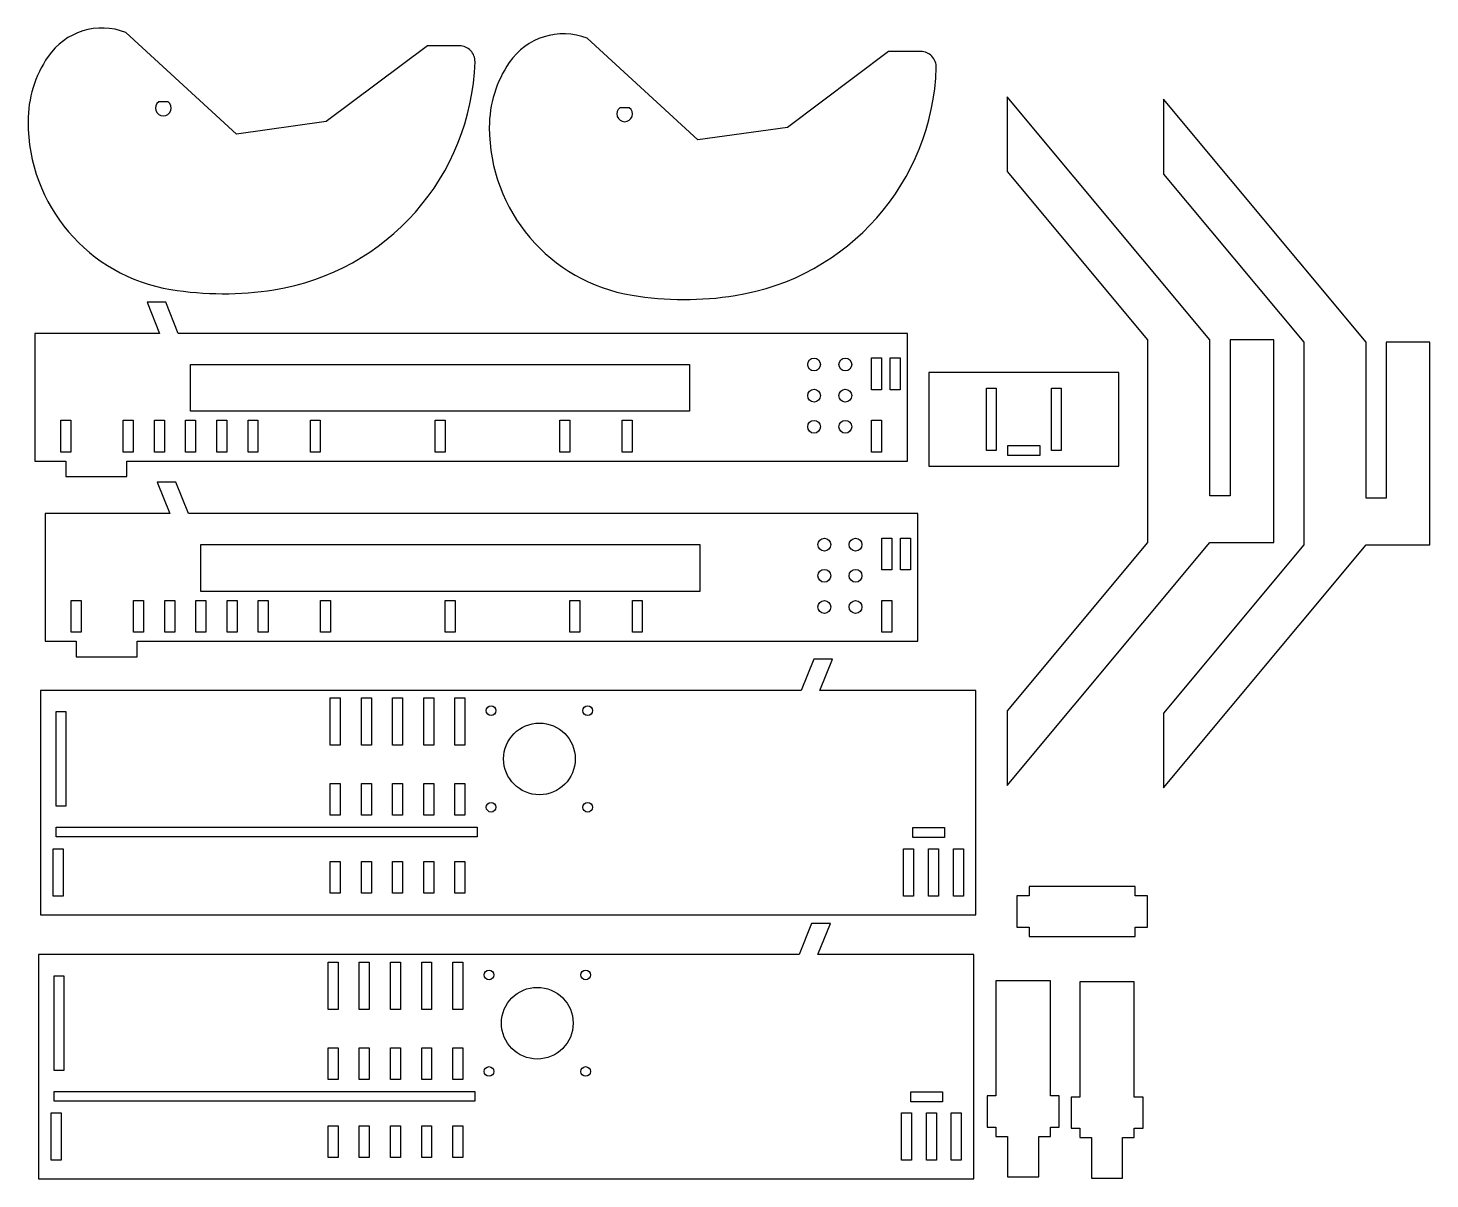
# Model space of a CAD drawing. Header units: millimetres. Extents: x 8 to 458, y 10 to 380.
import ezdxf

# ---------------------------------------------------------------- set-up
doc = ezdxf.new("R2010")
doc.units = ezdxf.units.MM

msp = doc.modelspace()

# ---------------------------------------------------------------- linework, layer by layer
for points in [[(151.61, 368.69, 0.423598), (146.62, 373.85), (136.32, 373.85), (103.83, 349.53), (75.13, 345.54), (39.62, 378.12, 0.350152), (14.63, 370.37, 0.150255), (8.22, 349.53, 0.367453), (54.01, 295.65, 0.079929), (87.08, 295.56, 0.359958)], [(299.59, 366.84, 0.423598), (294.59, 372), (284.3, 372), (251.81, 347.67), (223.11, 343.68), (187.6, 376.26, 0.350152), (162.61, 368.52, 0.150255), (156.2, 347.67, 0.367453), (201.98, 293.79, 0.079929), (235.06, 293.7, 0.359958)], [(50.13, 355.85, 3), (53.13, 355.85)], [(198.11, 354, 3), (201.11, 354)]]:
    msp.add_lwpolyline(points, format="xyb", close=True)
for points in [[(407.83, 279.46), (393.83, 279.46), (393.83, 229.46), (387.33, 229.46), (387.33, 279.46), (322.33, 357.46), (322.33, 333.46), (367.33, 279.46), (367.33, 214.46), (322.33, 160.46), (322.33, 136.46), (387.33, 214.46), (407.83, 214.46)], [(457.95, 278.71), (443.95, 278.71), (443.95, 228.71), (437.45, 228.71), (437.45, 278.71), (372.45, 356.71), (372.45, 332.71), (417.45, 278.71), (417.45, 213.71), (372.45, 159.71), (372.45, 135.71), (437.45, 213.71), (457.95, 213.71)], [(290.39, 240.57), (290.39, 281.57), (56.39, 281.57), (52.39, 291.57), (46.39, 291.57), (50.39, 281.57), (10.39, 281.57), (10.39, 240.57), (20.39, 240.57), (20.39, 235.57), (39.89, 235.57), (39.89, 240.57)], [(220.39, 256.57), (60.39, 256.57), (60.39, 271.57), (220.39, 271.57)], [(278.79, 273.67), (281.99, 273.67), (281.99, 263.47), (278.79, 263.47)], [(284.79, 273.67), (287.99, 273.67), (287.99, 263.47), (284.79, 263.47)], [(358.16, 238.97), (358.16, 268.97), (297.16, 268.97), (297.16, 238.97)], [(315.66, 263.97), (318.76, 263.97), (318.76, 243.97), (315.66, 243.97)], [(336.56, 263.97), (339.66, 263.97), (339.66, 243.97), (336.56, 243.97)], [(18.79, 253.67), (21.99, 253.67), (21.99, 243.47), (18.79, 243.47)], [(41.99, 253.67), (41.99, 243.47), (38.79, 243.47), (38.79, 253.67)], [(48.79, 243.47), (48.79, 253.67), (51.99, 253.67), (51.99, 243.47)], [(61.99, 253.67), (61.99, 243.47), (58.79, 243.47), (58.79, 253.67)], [(68.79, 243.47), (68.79, 253.67), (71.99, 253.67), (71.99, 243.47)], [(78.79, 243.47), (78.79, 253.67), (81.99, 253.67), (81.99, 243.47)], [(101.99, 253.67), (101.99, 243.47), (98.79, 243.47), (98.79, 253.67)], [(141.99, 253.67), (141.99, 243.47), (138.79, 243.47), (138.79, 253.67)], [(181.99, 253.67), (181.99, 243.47), (178.79, 243.47), (178.79, 253.67)], [(201.99, 253.67), (201.99, 243.47), (198.79, 243.47), (198.79, 253.67)], [(281.99, 253.67), (281.99, 243.47), (278.79, 243.47), (278.79, 253.67)], [(332.76, 245.57), (332.76, 242.37), (322.56, 242.37), (322.56, 245.57)], [(293.68, 182.75), (293.68, 223.75), (59.68, 223.75), (55.68, 233.75), (49.68, 233.75), (53.68, 223.75), (13.68, 223.75), (13.68, 182.75), (23.68, 182.75), (23.68, 177.75), (43.18, 177.75), (43.18, 182.75)], [(223.68, 198.75), (63.68, 198.75), (63.68, 213.75), (223.68, 213.75)], [(282.08, 215.85), (285.28, 215.85), (285.28, 205.65), (282.08, 205.65)], [(288.08, 215.85), (291.28, 215.85), (291.28, 205.65), (288.08, 205.65)], [(22.08, 195.85), (25.28, 195.85), (25.28, 185.65), (22.08, 185.65)], [(45.28, 195.85), (45.28, 185.65), (42.08, 185.65), (42.08, 195.85)], [(52.08, 185.65), (52.08, 195.85), (55.28, 195.85), (55.28, 185.65)], [(65.28, 195.85), (65.28, 185.65), (62.08, 185.65), (62.08, 195.85)], [(72.08, 185.65), (72.08, 195.85), (75.28, 195.85), (75.28, 185.65)], [(82.08, 185.65), (82.08, 195.85), (85.28, 195.85), (85.28, 185.65)], [(105.28, 195.85), (105.28, 185.65), (102.08, 185.65), (102.08, 195.85)], [(145.28, 195.85), (145.28, 185.65), (142.08, 185.65), (142.08, 195.85)], [(185.28, 195.85), (185.28, 185.65), (182.08, 185.65), (182.08, 195.85)], [(205.28, 195.85), (205.28, 185.65), (202.08, 185.65), (202.08, 195.85)], [(285.28, 195.85), (285.28, 185.65), (282.08, 185.65), (282.08, 195.85)], [(312.27, 94.97), (312.27, 166.97), (262.27, 166.97), (266.27, 176.97), (260.27, 176.97), (256.27, 166.97), (12.27, 166.97), (12.27, 94.97)], [(108.37, 149.37), (105.17, 149.37), (105.17, 164.57), (108.37, 164.57)], [(118.37, 149.37), (115.17, 149.37), (115.17, 164.57), (118.37, 164.57)], [(128.37, 149.37), (125.17, 149.37), (125.17, 164.57), (128.37, 164.57)], [(138.37, 149.37), (135.17, 149.37), (135.17, 164.57), (138.37, 164.57)], [(148.37, 164.57), (148.37, 149.37), (145.17, 149.37), (145.17, 164.57)], [(20.37, 129.77), (17.27, 129.77), (17.27, 160.17), (20.37, 160.17)], [(108.37, 137.07), (108.37, 126.87), (105.17, 126.87), (105.17, 137.07)], [(118.37, 137.07), (118.37, 126.87), (115.17, 126.87), (115.17, 137.07)], [(128.37, 137.07), (128.37, 126.87), (125.17, 126.87), (125.17, 137.07)], [(138.37, 137.07), (138.37, 126.87), (135.17, 126.87), (135.17, 137.07)], [(148.37, 137.07), (148.37, 126.87), (145.17, 126.87), (145.17, 137.07)], [(17.27, 123.07), (152.27, 123.07), (152.27, 119.97), (17.27, 119.97)], [(302.27, 122.97), (302.27, 119.77), (292.07, 119.77), (292.07, 122.97)], [(19.47, 116.17), (19.47, 100.97), (16.27, 100.97), (16.27, 116.17)], [(289.07, 116.17), (292.27, 116.17), (292.27, 100.97), (289.07, 100.97)], [(297.07, 116.17), (300.27, 116.17), (300.27, 100.97), (297.07, 100.97)], [(308.27, 116.17), (308.27, 100.97), (305.07, 100.97), (305.07, 116.17)], [(108.37, 101.87), (105.17, 101.87), (105.17, 112.07), (108.37, 112.07)], [(118.37, 101.87), (115.17, 101.87), (115.17, 112.07), (118.37, 112.07)], [(128.37, 112.07), (128.37, 101.87), (125.17, 101.87), (125.17, 112.07)], [(135.17, 112.07), (138.37, 112.07), (138.37, 101.87), (135.17, 101.87)], [(145.17, 101.87), (145.17, 112.07), (148.37, 112.07), (148.37, 101.87)], [(325.39, 91), (329.39, 91), (329.39, 88), (363.39, 88), (363.39, 91), (367.39, 91), (367.39, 101), (363.39, 101), (363.39, 104), (329.39, 104), (329.39, 101), (325.39, 101)], [(311.6, 10.16), (311.6, 82.16), (261.6, 82.16), (265.6, 92.16), (259.6, 92.16), (255.6, 82.16), (11.6, 82.16), (11.6, 10.16)], [(107.7, 64.56), (104.5, 64.56), (104.5, 79.76), (107.7, 79.76)], [(117.7, 64.56), (114.5, 64.56), (114.5, 79.76), (117.7, 79.76)], [(127.7, 64.56), (124.5, 64.56), (124.5, 79.76), (127.7, 79.76)], [(137.7, 64.56), (134.5, 64.56), (134.5, 79.76), (137.7, 79.76)], [(147.7, 79.76), (147.7, 64.56), (144.5, 64.56), (144.5, 79.76)], [(19.7, 44.96), (16.6, 44.96), (16.6, 75.36), (19.7, 75.36)], [(315.9, 26.8), (318.7, 26.8), (318.7, 23.8), (322.45, 23.8), (322.45, 10.8), (332.45, 10.8), (332.45, 23.8), (336.2, 23.8), (336.2, 26.8), (339, 26.8), (339, 36.8), (336.2, 36.8), (336.2, 73.8), (318.7, 73.8), (318.7, 36.8), (315.9, 36.8)], [(342.81, 26.45), (345.61, 26.45), (345.61, 23.45), (349.36, 23.45), (349.36, 10.45), (359.36, 10.45), (359.36, 23.45), (363.11, 23.45), (363.11, 26.45), (365.91, 26.45), (365.91, 36.45), (363.11, 36.45), (363.11, 73.45), (345.61, 73.45), (345.61, 36.45), (342.81, 36.45)], [(107.7, 52.26), (107.7, 42.06), (104.5, 42.06), (104.5, 52.26)], [(117.7, 52.26), (117.7, 42.06), (114.5, 42.06), (114.5, 52.26)], [(127.7, 52.26), (127.7, 42.06), (124.5, 42.06), (124.5, 52.26)], [(137.7, 52.26), (137.7, 42.06), (134.5, 42.06), (134.5, 52.26)], [(147.7, 52.26), (147.7, 42.06), (144.5, 42.06), (144.5, 52.26)], [(16.6, 38.26), (151.6, 38.26), (151.6, 35.16), (16.6, 35.16)], [(301.6, 38.16), (301.6, 34.96), (291.4, 34.96), (291.4, 38.16)], [(18.8, 31.36), (18.8, 16.16), (15.6, 16.16), (15.6, 31.36)], [(107.7, 17.06), (104.5, 17.06), (104.5, 27.26), (107.7, 27.26)], [(117.7, 17.06), (114.5, 17.06), (114.5, 27.26), (117.7, 27.26)], [(127.7, 27.26), (127.7, 17.06), (124.5, 17.06), (124.5, 27.26)], [(134.5, 27.26), (137.7, 27.26), (137.7, 17.06), (134.5, 17.06)], [(144.5, 17.06), (144.5, 27.26), (147.7, 27.26), (147.7, 17.06)], [(288.4, 31.36), (291.6, 31.36), (291.6, 16.16), (288.4, 16.16)], [(296.4, 31.36), (299.6, 31.36), (299.6, 16.16), (296.4, 16.16)], [(307.6, 31.36), (307.6, 16.16), (304.4, 16.16), (304.4, 31.36)]]:
    msp.add_lwpolyline(points, close=True)
for centre, radius in [((260.39, 271.57), 2.05), ((270.39, 271.57), 2.05), ((260.39, 261.57), 2.05), ((270.39, 261.57), 2.05), ((260.39, 251.57), 2.05), ((270.39, 251.57), 2.05), ((263.68, 213.75), 2.05), ((273.68, 213.75), 2.05), ((263.68, 203.75), 2.05), ((273.68, 203.75), 2.05), ((263.68, 193.75), 2.05), ((273.68, 193.75), 2.05), ((156.77, 160.47), 1.55), ((187.77, 160.47), 1.55), ((172.27, 144.97), 11.5), ((156.77, 129.47), 1.55), ((187.77, 129.47), 1.55), ((156.1, 75.66), 1.55), ((187.1, 75.66), 1.55), ((171.6, 60.16), 11.5), ((156.1, 44.66), 1.55), ((187.1, 44.66), 1.55)]:
    msp.add_circle(centre, radius)

doc.saveas('drawing.dxf')
